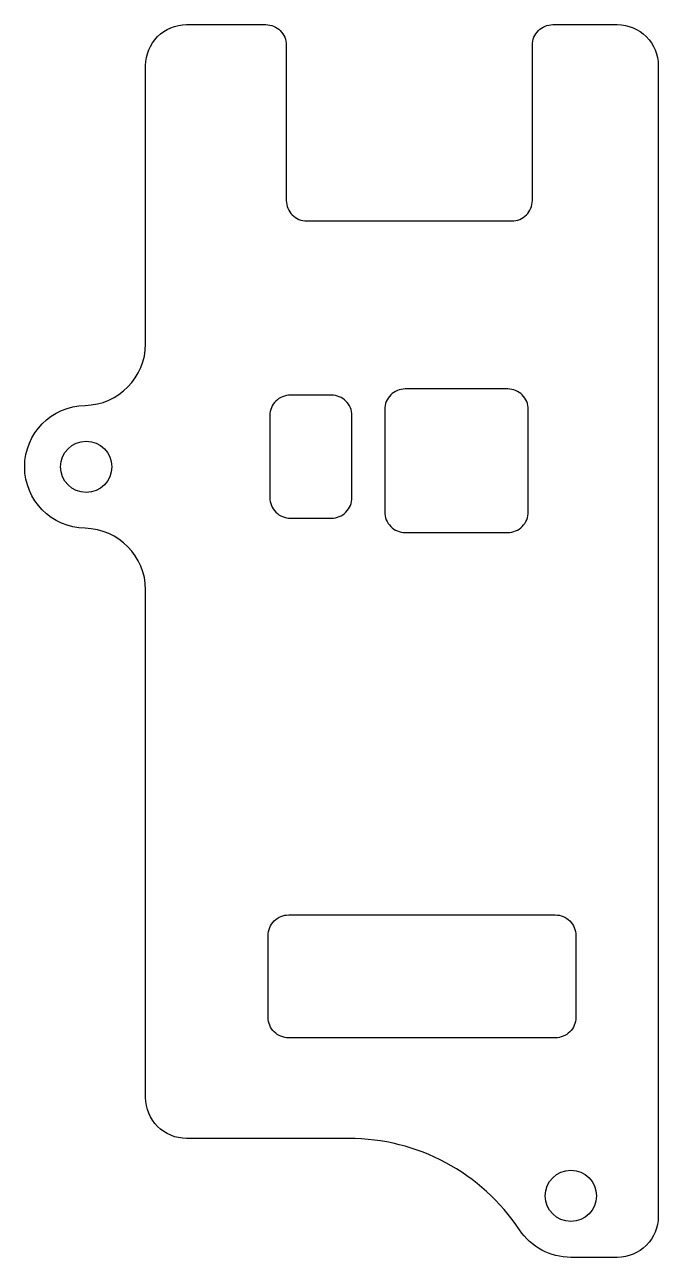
# Model space of a CAD drawing. Header units: millimetres. Extents: x 505.5 to 536.4, y -31.6 to 28.6.
import ezdxf

# ---------------------------------------------------------------- set-up
doc = ezdxf.new("R2010")
doc.units = ezdxf.units.MM
doc.layers.get('0').update_dxf_attribs({"linetype": 'CONTINUOUS'})

msp = doc.modelspace()

# ---------------------------------------------------------------- linework, layer by layer
for points in [[(530.3, 20), (530.3, 27.575, -0.414214), (531.3, 28.575), (534.44, 28.575, -0.414214), (536.44, 26.575), (536.44, -23.765), (536.44, -28.567), (536.44, -29.566, -0.414214), (534.44, -31.566), (532.176, -31.566, -0.251067), (529.678, -30.227, 0.251067), (521.351, -25.765), (513.44, -25.765, -0.414214), (511.44, -23.765), (511.44, 1.002, 0.409064), (508.493, 4.002, -0.98254), (508.493, 10.001, 0.409064), (511.44, 13.001), (511.44, 26.575, -0.414214), (513.44, 28.575), (517.3, 28.575, -0.414214), (518.3, 27.575), (518.3, 20, 0.414214), (519.3, 19), (529.3, 19, 0.414214)], [(517.5, 5.5, 0.414214), (518.5, 4.5), (520.5, 4.5, 0.414214), (521.5, 5.5), (521.5, 9.5, 0.414214), (520.5, 10.5), (518.5, 10.5, 0.414214), (517.5, 9.5)], [(529.1, 3.8, 0.414214), (530.1, 4.8), (530.1, 9.8, 0.414214), (529.1, 10.8), (524.1, 10.8, 0.414214), (523.1, 9.8), (523.1, 4.8, 0.414214), (524.1, 3.8)], [(518.418, -14.859), (531.418, -14.859, -0.414214), (532.418, -15.859), (532.418, -19.859, -0.414214), (531.418, -20.859), (518.418, -20.859, -0.414214), (517.418, -19.859), (517.418, -15.859, -0.414214)]]:
    msp.add_lwpolyline(points, format="xyb", close=True)
for centre in [(508.546, 7.002), (532.176, -28.566)]:
    msp.add_circle(centre, 1.25)

doc.saveas('drawing.dxf')
